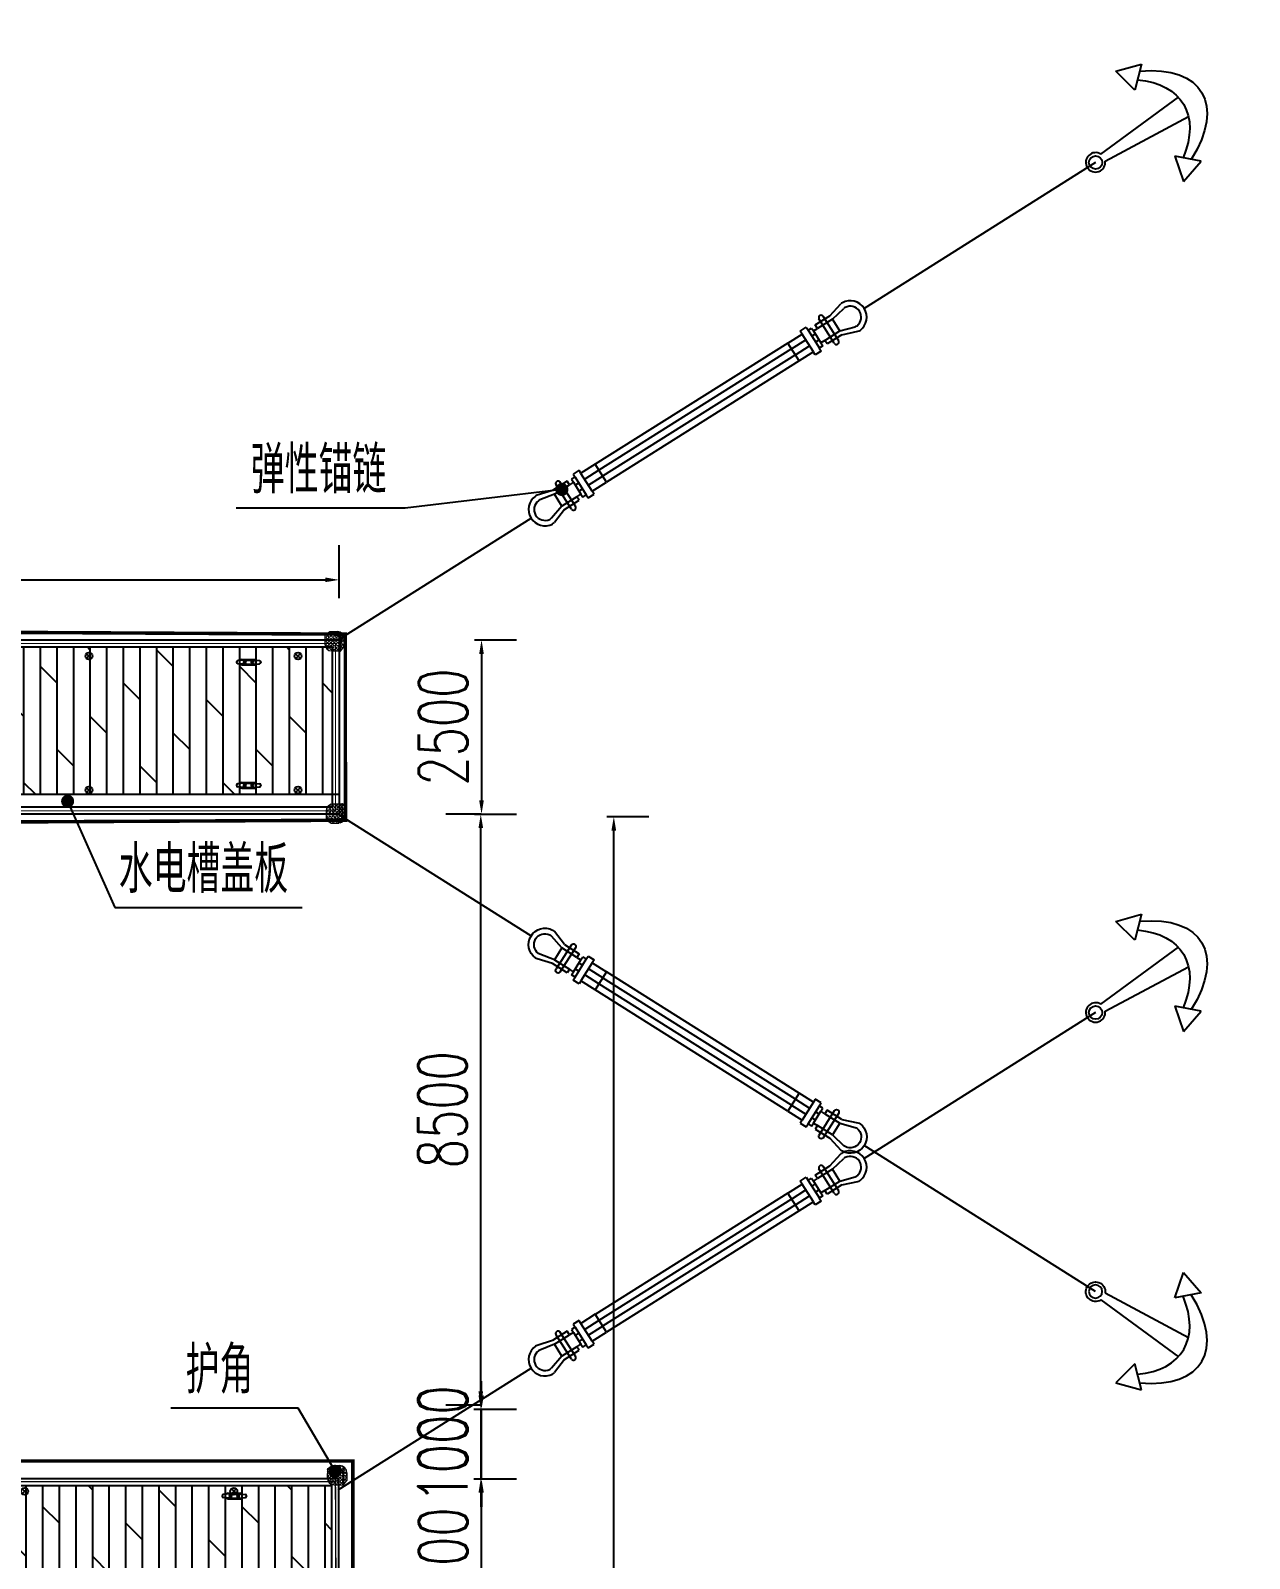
# Model space of a CAD drawing. Extents: x -89702 to 926017, y -610001 to -56924.
# Drawn here: x 83421 to 100908, y -113362 to -91444 of the extents above; entities that cross this region are included whole.
import ezdxf

# ---------------------------------------------------------------- set-up
doc = ezdxf.new("R2010")
doc.units = 0
doc.header["$LTSCALE"] = 10
doc.header["$MEASUREMENT"] = 0
doc.linetypes.add('CENTER', pattern=[2, 1.25, -0.25, 0.25, -0.25])
for name, color, linetype in [('AECOM-园建', 2, 'Continuous'), ('DIM_LEAD', 3, 'Continuous'), ('PUB_TEXT', 7, 'Continuous'), ('W-_ANTICOLLISION防撞措施', 6, 'Continuous'), ('W-PLASTIC_RAILINGS塑木栏杆', 6, 'Continuous'), ('W-STEEL_FRAME钢架', 3, 'Continuous'), ('W-WOOD_FLOOR木地板', 30, 'Continuous'), ('系船栓', 132, 'Continuous')]:
    doc.layers.add(name, color=color, linetype=linetype)
doc.layers.add('护舷', color=40, linetype='Continuous', lineweight=15)
doc.layers.add('护角', color=8, linetype='Continuous', lineweight=9)
doc.styles.get("Standard").update_dxf_attribs({"font": 'gbenor.shx', "bigfont": 'gbcbig.shx'})
doc.styles.add('STANDARD_T3', font='simplex.shx', dxfattribs={"width": 0.7, "bigfont": 'gbcbig.shx'})
doc.dimstyles.new('W&&200', dxfattribs={"dimtxt": 700, "dimasz": 200, "dimexe": 500, "dimexo": 600, "dimgap": 200, "dimtad": 1, "dimdec": 0, "dimzin": 0, "dimdsep": 46, "dimtxsty": 'STANDARD_T3', "dimcen": 0.09, "dimclrd": 1, "dimclre": 1, "dimclrt": 7, "dimazin": 2, "dimtfac": 1, "dimtdec": 0, "dimtix": 1, "dimtmove": 2, "dimatfit": 3, "dimfxl": 0, "dimtolj": 1, "dimtzin": 0, "dimarcsym": 0})

# ---------------------------------------------------------------- blocks, each defined once
blk = doc.blocks.new('*D82')
at = {"layer": 'Defpoints', "color": 0, "transparency": 16777216}
for p in [(87845, -112220), (89891, -112220), (62347, -114720)]:
    blk.add_point(p, dxfattribs=at)
at = {"layer": 'W-WOOD_FLOOR木地板', "color": 1, "lineweight": -2, "transparency": 16777216}
for p, q in [((89791, -112220), (90391, -112220)), ((89891, -114520), (89891, -112420)), ((89791, -114720), (90391, -114720))]:
    blk.add_line(p, q, dxfattribs=at)
at = {"layer": 'W-WOOD_FLOOR木地板', "color": 1, "transparency": 16777216}
for points in [[(89858, -112420), (89924, -112420), (89891, -112220)], [(89858, -114520), (89924, -114520), (89891, -114720)]]:
    blk.add_solid(points, dxfattribs=at)
at = {"layer": 'W-WOOD_FLOOR木地板', "color": 7, "transparency": 16777216, "insert": (89341, -113470), "char_height": 700, "attachment_point": 5, "rotation": 90, "style": 'STANDARD_T3'}
blk.add_mtext('\\A1;2500', dxfattribs=at)
blk = doc.blocks.new('*D83')
at = {"layer": 'Defpoints', "color": 0, "transparency": 16777216}
for p in [(60847, -111220), (89891, -111220), (87845, -112220)]:
    blk.add_point(p, dxfattribs=at)
at = {"layer": 'W-WOOD_FLOOR木地板', "color": 1, "lineweight": -2, "transparency": 16777216}
for p, q in [((89891, -111020), (89891, -110820)), ((89791, -111220), (90391, -111220)), ((89891, -112220), (89891, -111220)), ((89791, -112220), (90391, -112220)), ((89891, -112420), (89891, -112620))]:
    blk.add_line(p, q, dxfattribs=at)
at = {"layer": 'W-WOOD_FLOOR木地板', "color": 1, "transparency": 16777216}
for points in [[(89858, -111020), (89924, -111020), (89891, -111220)], [(89858, -112420), (89924, -112420), (89891, -112220)]]:
    blk.add_solid(points, dxfattribs=at)
at = {"layer": 'W-WOOD_FLOOR木地板', "color": 7, "transparency": 16777216, "insert": (89341, -111720), "char_height": 700, "attachment_point": 5, "rotation": 90, "style": 'STANDARD_T3'}
blk.add_mtext('\\A1;1000', dxfattribs=at)
blk = doc.blocks.new('*D72')
at = {"layer": 'Defpoints', "color": 0, "transparency": 16777216}
for p in [(89880, -102686), (89891, -102686), (89891, -111165)]:
    blk.add_point(p, dxfattribs=at)
at = {"layer": 'W-WOOD_FLOOR木地板', "color": 1, "lineweight": -2, "transparency": 16777216}
for p, q in [((89880, -102686), (89380, -102686)), ((89880, -110965), (89880, -102886)), ((89880, -111165), (89380, -111165))]:
    blk.add_line(p, q, dxfattribs=at)
at = {"layer": 'W-WOOD_FLOOR木地板', "color": 1, "transparency": 16777216}
for points in [[(89847, -102886), (89914, -102886), (89880, -102686)], [(89847, -110965), (89914, -110965), (89880, -111165)]]:
    blk.add_solid(points, dxfattribs=at)
at = {"layer": 'W-WOOD_FLOOR木地板', "color": 7, "transparency": 16777216, "insert": (89330, -106925), "char_height": 700, "attachment_point": 5, "rotation": 90, "style": 'STANDARD_T3'}
blk.add_mtext('\\A1;8500', dxfattribs=at)
blk = doc.blocks.new('*D84')
at = {"layer": 'Defpoints', "color": 0, "transparency": 16777216}
for p in [(87847, -100186), (87847, -102686), (89891, -102686)]:
    blk.add_point(p, dxfattribs=at)
at = {"layer": 'W-WOOD_FLOOR木地板', "color": 1, "lineweight": -2, "transparency": 16777216}
for p, q in [((89791, -100186), (90391, -100186)), ((89891, -100386), (89891, -102486)), ((89791, -102686), (90391, -102686))]:
    blk.add_line(p, q, dxfattribs=at)
at = {"layer": 'W-WOOD_FLOOR木地板', "color": 1, "transparency": 16777216}
for points in [[(89857, -100386), (89924, -100386), (89891, -100186)], [(89857, -102486), (89924, -102486), (89891, -102686)]]:
    blk.add_solid(points, dxfattribs=at)
at = {"layer": 'W-WOOD_FLOOR木地板', "color": 7, "transparency": 16777216, "insert": (89341, -101436), "char_height": 700, "attachment_point": 5, "rotation": 90, "style": 'STANDARD_T3'}
blk.add_mtext('\\A1;2500', dxfattribs=at)
blk = doc.blocks.new('*D86')
at = {"color": 1, "lineweight": -2, "transparency": 16777216}
for p, q in [((65847, -99586), (65847, -98824)), ((87848, -99585), (87848, -98824)), ((66047, -99324), (87648, -99324))]:
    blk.add_line(p, q, dxfattribs=at)
at = {"color": 1, "transparency": 16777216}
for points in [[(66047, -99290), (66047, -99357), (65847, -99324)], [(87648, -99290), (87648, -99357), (87848, -99324)]]:
    blk.add_solid(points, dxfattribs=at)
at = {"layer": 'Defpoints', "color": 0, "transparency": 16777216}
for p in [(87848, -99324), (65847, -100186), (87848, -100185)]:
    blk.add_point(p, dxfattribs=at)
at = {"color": 7, "transparency": 16777216, "insert": (76847, -98774), "char_height": 700, "attachment_point": 5, "style": 'STANDARD_T3'}
blk.add_mtext('\\A1;22000', dxfattribs=at)
blk = doc.blocks.new('A$C1404ab31')
at = {"layer": 'AECOM-园建', "color": 5}
for p, q in [((23004, 3037), (22894, 3512)), ((22894, 3512), (23361, 3370)), ((23361, 3370), (23004, 3037)), ((21855, 2376), (23608, 2503)), ((21855, 2227), (23575, 2103)), ((22978, 1625), (22868, 1150)), ((23335, 1292), (22978, 1625)), ((22868, 1150), (23335, 1292))]:
    blk.add_line(p, q, dxfattribs=at)
at = {"layer": 'AECOM-园建', "color": 7}
for p, q in [((10101, 2523), (9814, 2599)), ((10418, 2523), (10101, 2523)), ((10418, 2446), (10418, 2523)), ((15775, 2443), (15775, 2520)), ((15775, 2520), (16091, 2520)), ((16091, 2520), (16378, 2596)), ((10094, 2446), (9811, 2500)), ((10093, 2446), (10418, 2446)), ((16099, 2443), (15775, 2443)), ((16098, 2443), (16381, 2497)), ((10093, 2190), (9816, 2107)), ((10099, 2112), (9818, 2009)), ((10417, 2189), (10093, 2190)), ((15775, 2110), (15775, 2187)), ((15775, 2187), (16099, 2187)), ((16093, 2110), (15775, 2110)), ((16093, 2110), (16373, 2006)), ((16099, 2187), (16375, 2104))]:
    blk.add_line(p, q, dxfattribs=at)
at = {"layer": 'AECOM-园建', "color": 6}
for p, q in [((10209, 2049), (10209, 2568)), ((10301, 2057), (10299, 2584)), ((15891, 2055), (15893, 2582)), ((15983, 2046), (15983, 2566))]:
    blk.add_line(p, q, dxfattribs=at)
at = {"layer": 'AECOM-园建'}
for p, q in [((10708, 2575), (10580, 2575)), ((10580, 2575), (10580, 2510)), ((10708, 2510), (10708, 2575)), ((15484, 2508), (15484, 2573)), ((15484, 2573), (15613, 2573)), ((15613, 2573), (15613, 2508)), ((5331, 2302), (9500, 2302)), ((10503, 2446), (10417, 2446)), ((10503, 2446), (10502, 2190)), ((10580, 2510), (10503, 2511)), ((10503, 2511), (10503, 2446)), ((10580, 2510), (10579, 2125)), ((10708, 2125), (10707, 2510)), ((11017, 2511), (10708, 2510)), ((15175, 2509), (11015, 2511)), ((15175, 2381), (11015, 2382)), ((15176, 2252), (11015, 2254)), ((11016, 2125), (11017, 2511)), ((15176, 2123), (15175, 2509)), ((15175, 2509), (15484, 2508)), ((15484, 2123), (15485, 2508)), ((15613, 2508), (15689, 2508)), ((15613, 2508), (15613, 2123)), ((15689, 2508), (15690, 2444)), ((15690, 2444), (15689, 2188)), ((15690, 2444), (15775, 2444)), ((21692, 2299), (16692, 2299)), ((10099, 2112), (10417, 2112)), ((10417, 2189), (10502, 2190)), ((10417, 2112), (10417, 2189)), ((10502, 2190), (10502, 2125)), ((10502, 2125), (10580, 2125)), ((10580, 2125), (10580, 2061)), ((10580, 2061), (10708, 2061)), ((10708, 2061), (10708, 2125)), ((10708, 2125), (11016, 2125)), ((15176, 2123), (11016, 2125)), ((15484, 2123), (15176, 2123)), ((15484, 2059), (15484, 2123)), ((15612, 2059), (15484, 2059)), ((15689, 2123), (15612, 2123)), ((15612, 2123), (15612, 2059)), ((15775, 2187), (15689, 2188)), ((15689, 2188), (15689, 2123))]:
    blk.add_line(p, q, dxfattribs=at)
at = {"layer": 'AECOM-园建', "color": 4}
for p, q in [((10093, 2190), (10093, 2446)), ((10503, 2383), (10579, 2383)), ((10503, 2254), (10579, 2254)), ((11015, 2382), (10707, 2382)), ((11016, 2254), (10708, 2254)), ((15175, 2381), (15485, 2381)), ((15176, 2252), (15484, 2252)), ((15690, 2380), (15613, 2380)), ((15689, 2252), (15613, 2252)), ((16099, 2187), (16099, 2443))]:
    blk.add_line(p, q, dxfattribs=at)
at = {"layer": 'AECOM-园建', "color": 5}
blk.add_circle((21692, 2299), 121, dxfattribs=at)
at = {"layer": 'AECOM-园建', "color": 7}
for centre, radius, start, end in [((9800, 2302), 300, 93.2906, 265.3301), ((9789, 2502), 100, 75.19, 93.2906), ((16404, 2499), 100, 86.6579, 104.7584), ((16392, 2299), 300, 274.6184, 86.6579), ((9800, 2302), 200, 94.4761, 262.9659), ((9792, 2402), 100, 79.0739, 94.4761), ((16400, 2399), 100, 85.4723, 100.8746), ((16392, 2299), 200, 276.9826, 85.4723), ((9788, 2203), 100, 262.9659, 286.6022), ((9784, 2103), 100, 265.3301, 290.2049), ((16408, 2100), 100, 249.7436, 274.6184), ((16404, 2200), 100, 253.3463, 276.9826)]:
    blk.add_arc(centre, radius, start, end, dxfattribs=at)
at = {"layer": 'AECOM-园建', "color": 6}
for centre, radius, start, end in [((10254, 2576), 45.7, 10.5638, 190.32), ((15938, 2573), 45.7, 349.6285, 169.3847), ((10255, 2053), 46, 185.0754, 5.0754), ((15937, 2051), 46, 174.8731, 354.8731)]:
    blk.add_arc(centre, radius, start, end, dxfattribs=at)
at = {"layer": 'AECOM-园建', "color": 5}
blk.add_arc((21693, 2302), 178, 24.7518, 335.2482, dxfattribs=at)
at = {"layer": 'AECOM-园建', "color": 5, "extrusion": (0, 0, -1)}
for major_axis, ratio, start_param, end_param in [((2393, 0), 0.561367, 5.641862, 6.962221), ((-2789, 0), 0.481769, 2.390642, 3.92559)]:
    blk.add_ellipse((21227, 2364), major_axis=major_axis, ratio=ratio, start_param=start_param, end_param=end_param, dxfattribs=at)
blk = doc.blocks.new('护角')
at = {"layer": '护角', "linetype": 'Continuous', "lineweight": 0}
h = blk.add_hatch(dxfattribs=at)
h.set_pattern_fill('ANGLE', color=40, scale=5, angle=45)
h.set_pattern_definition([(45, (0, 0), (-24.6957, 24.6957), [25.4, -9.525]), (135, (0, 0), (-24.6957, -24.6957), [25.4, -9.525])])
h.paths.add_polyline_path([(229, 177, 0.414214), (177, 229), (0, 229), (0, 100, 0.414214), (100, 0), (229, 0)])
h.paths.add_polyline_path([(177, 280), (67, 280), (0, 229), (177, 229)])
h.paths.add_polyline_path([(177, 280), (177, 229, -0.414214), (229, 177), (280, 177, 0.414214)])
h.paths.add_polyline_path([(280, 177), (229, 177), (229, 0), (280, 65)])
at = {"layer": '护角', "color": 40, "linetype": 'Continuous', "lineweight": 0}
for p, q in [((0, 229), (67, 280)), ((0, 229), (0, 100)), ((177, 229), (0, 229)), ((67, 280), (177, 280)), ((177, 229), (177, 280)), ((100, 0), (229, 0)), ((229, 177), (229, 0)), ((229, 177), (280, 177)), ((229, 0), (280, 65)), ((280, 177), (280, 65))]:
    blk.add_line(p, q, dxfattribs=at)
at = {"layer": '护角', "color": 1, "linetype": 'CENTER', "ltscale": 0.2}
for p, q in [((224, 229), (235, 229)), ((229, 224), (229, 235))]:
    blk.add_line(p, q, dxfattribs=at)
at = {"layer": '护角', "color": 40, "linetype": 'Continuous', "lineweight": 0}
for centre, radius, start, end in [((177, 177), 103, 0, 90), ((177, 177), 52.2, 0, 90), ((100, 100), 100, 180, 270)]:
    blk.add_arc(centre, radius, start, end, dxfattribs=at)
blk = doc.blocks.new('A$Cfe1adb12')
at = {"layer": '护舷', "rotation": 320.3357902113834}
blk.add_blockref('护角', (0, 179), dxfattribs=at)
blk = doc.blocks.new('*D88')
at = {"layer": 'Defpoints', "color": 0, "transparency": 16777216}
for p in [(60847, -111220), (87845, -112220), (89880, -112220)]:
    blk.add_point(p, dxfattribs=at)
at = {"layer": 'W-WOOD_FLOOR木地板', "color": 1, "lineweight": -2, "transparency": 16777216}
for p, q in [((89880, -111020), (89880, -110820)), ((89780, -111220), (90380, -111220)), ((89880, -111220), (89880, -112220)), ((89780, -112220), (90380, -112220)), ((89880, -112420), (89880, -112620))]:
    blk.add_line(p, q, dxfattribs=at)
at = {"layer": 'W-WOOD_FLOOR木地板', "color": 1, "transparency": 16777216}
for points in [[(89847, -111020), (89914, -111020), (89880, -111220)], [(89847, -112420), (89914, -112420), (89880, -112220)]]:
    blk.add_solid(points, dxfattribs=at)
at = {"layer": 'W-WOOD_FLOOR木地板', "color": 7, "transparency": 16777216, "insert": (89330, -111720), "char_height": 700, "attachment_point": 5, "rotation": 90, "style": 'STANDARD_T3'}
blk.add_mtext('\\A1;1000', dxfattribs=at)
blk = doc.blocks.new('*D76')
at = {"color": 1, "lineweight": -2, "transparency": 16777216}
for p, q in [((91689, -102720), (92289, -102720)), ((91789, -130520), (91789, -102920)), ((91689, -130720), (92289, -130720))]:
    blk.add_line(p, q, dxfattribs=at)
at = {"color": 1, "transparency": 16777216}
for points in [[(91755, -102920), (91822, -102920), (91789, -102720)], [(91755, -130520), (91822, -130520), (91789, -130720)]]:
    blk.add_solid(points, dxfattribs=at)
at = {"layer": 'Defpoints', "color": 0, "transparency": 16777216}
for p in [(60847, -102720), (91789, -102720), (60847, -130720)]:
    blk.add_point(p, dxfattribs=at)
at = {"color": 7, "transparency": 16777216, "insert": (91239, -116720), "char_height": 700, "attachment_point": 5, "rotation": 90, "style": 'STANDARD_T3'}
blk.add_mtext('\\A1;28000', dxfattribs=at)
blk = doc.blocks.new('dimaideng')
for p, q in [((564094, -312860), (564168, -312927)), ((564165, -312857), (564096, -312930))]:
    blk.add_line(p, q)
blk.add_circle((564131, -312893), 50)
blk = doc.blocks.new('*U68')
for p in [(-564131, 313854), (-564131, 311933)]:
    blk.add_blockref('dimaideng', p)
blk = doc.blocks.new('*U69')
at = {"color": 0, "linetype": 'ByBlock', "lineweight": -2, "transparency": 16777216}
for p in [(0, 0), (3000, 0), (6000, 0), (9000, 0), (12000, 0), (15000, 0), (18000, 0), (21000, 0)]:
    blk.add_blockref('*U68', p, dxfattribs=at)
blk = doc.blocks.new('*U54')
for p in [(-564131, 313854), (-564131, 311933)]:
    blk.add_blockref('dimaideng', p)
blk = doc.blocks.new('*U55')
at = {"color": 0, "linetype": 'ByBlock', "lineweight": -2, "transparency": 16777216}
for p in [(0, 0), (3000, 0), (6000, 0), (9000, 0), (12000, 0), (15000, 0), (18000, 0), (21000, 0), (24000, 0)]:
    blk.add_blockref('*U54', p, dxfattribs=at)

msp = doc.modelspace()

# ---------------------------------------------------------------- hatches: boundary and pattern name
at = {"layer": 'W-WOOD_FLOOR木地板'}
h = msp.add_hatch(dxfattribs=at)
h.set_pattern_fill('DOLMIT', color=256, scale=300, angle=90)
h.set_pattern_definition([(90, (30224.17, -641583.38), (-238.12262, 1e-14), []), (135, (30224.2, -641583.4), (-476.2449, -476.2449), [336.7564, -673.512])])
h.paths.add_polyline_path([(87747.6, -102400.7), (87747.6, -100286.2), (65947.3, -100286.2), (65947.3, -102400.7)])
h = msp.add_hatch(dxfattribs=at)
h.set_pattern_fill('DOLMIT', color=256, scale=300, angle=90)
h.set_pattern_definition([(90, (30020.59, -629584.35), (-238.12262, 1e-14), []), (135, (30020.6, -629584.35), (-476.2449, -476.2449), [336.7564, -673.512])])
h.paths.add_polyline_path([(62316.9, -112319.6), (60747.3, -111273.1), (60747.3, -115443.7), (62260.9, -114434.6), (87745.3, -114434.6), (87745.3, -112319.6)])

# ---------------------------------------------------------------- linework, layer by layer
msp.add_lwpolyline([(65847.3, -102400.7), (87847.3, -102400.7)])
at = {"layer": 'DIM_LEAD'}
for p, q in [((91044, -98028), (88796.2, -98294.2)), ((88796.2, -98294.2), (86371.6, -98294.2)), ((83952.9, -102499.7), (84629.8, -104024.3)), ((84629.8, -104024.3), (87316.5, -104024.3)), ((87259.3, -111205.6), (85434.5, -111205.6)), ((87789.3, -112112.1), (87259.3, -111205.6))]:
    msp.add_line(p, q, dxfattribs=at)
at = {"layer": 'DIM_LEAD', "const_width": 93.3}
for points in [[(91090.3, -98022.6, 1), (90997.6, -98033.5, 1)], [(83933.9, -102457.1, 1), (83971.8, -102542.4, 1)], [(87812.9, -112152.4, 1), (87765.8, -112071.8, 1)]]:
    msp.add_lwpolyline(points, format="xyb", close=True, dxfattribs=at)
at = {"layer": 'W-_ANTICOLLISION防撞措施', "color": 5, "const_width": 50}
for points in [[(65649.3, -99985.2), (87936.9, -100102.8), (87938.9, -102772.5), (65649.3, -102885.7)], [(53530.8, -130919.6), (61047.3, -130919.6), (61047.3, -127770.8), (62407.7, -126863.9), (88045.1, -126863.9), (88045.1, -123964.1), (62407.7, -123964.1), (61047.3, -123057.1), (61047.3, -115771.8), (62407.7, -114864.9), (88045.1, -114864.9), (88045.1, -111965.1), (62407.7, -111965.1), (61047.3, -111058.1), (61047.3, -102659.8)]]:
    msp.add_lwpolyline(points, dxfattribs=at)
at = {"layer": 'W-PLASTIC_RAILINGS塑木栏杆', "color": 215, "true_color": 0xa953a0, "const_width": 15}
msp.add_lwpolyline([(65949.3, -100235.2), (87797.6, -100235.2), (87797.6, -102635.7), (65949.3, -102635.7)], dxfattribs=at)
at = {"layer": 'W-PLASTIC_RAILINGS塑木栏杆', "color": 6, "const_width": 20}
msp.add_lwpolyline([(49848.1, -102776), (46384.6, -102755.9, -0.1071759), (44168.9, -106855.4, -0.1451949), (53758.8, -130669.6), (60797.3, -130669.6), (60797.3, -127697.7), (62332, -126679.2), (87795.4, -126669.4), (87781.3, -124260.8), (62332, -124270.5), (60792.5, -123234.8), (60797.3, -115690.3), (62332, -114667.2), (87806.4, -114663.1), (87795.1, -112258.8), (62338.8, -112280.5), (60797.3, -111239.9), (60797.3, -102769.8)], format="xyb", dxfattribs=at)
at = {"layer": 'W-STEEL_FRAME钢架'}
for points in [[(65847.3, -102685.7), (65847.3, -100185.7), (87847.3, -100185.7), (87847.3, -102685.7)], [(65947.3, -102585.7), (65947.3, -100286.2), (87747.6, -100286.2), (87747.6, -102585.7)]]:
    msp.add_lwpolyline(points, close=True, dxfattribs=at)
for points in [[(53713.3, -130719.6), (60847.3, -130719.6), (60847.3, -127719.6), (62347.2, -126719.6), (87845.1, -126719.6), (87845.1, -124219.6), (62347.2, -124219.6), (60847.3, -123219.6), (60847.3, -115719.6), (62347.2, -114719.6), (87845.3, -114719.6), (87845.3, -112219.6), (62347.2, -112219.6), (60847.3, -111219.6), (60847.3, -102719.8), (46327.3, -102719.8, -0.1190009), (44077, -106820.3, -0.1459322)], [(53804.3, -130619.6), (60747.3, -130619.6), (60747.3, -127666), (62316.9, -126619.6), (87745.1, -126619.6), (87745.1, -124319.6), (62316.9, -124319.6), (60747.3, -123273.1), (60747.3, -115666), (62316.9, -114619.6), (87745.3, -114619.6), (87745.3, -112319.6), (62316.9, -112319.6), (60747.3, -111273.1), (60747.3, -102819.8), (46403.5, -102819.8, -0.1149276), (44208.1, -106824.3, -0.144938)]]:
    msp.add_lwpolyline(points, format="xyb", close=True, dxfattribs=at)
at = {"layer": 'W-WOOD_FLOOR木地板'}
msp.add_lwpolyline([(65947.3, -102585.7), (65947.3, -100286.2), (87747.6, -100286.2), (87747.6, -102585.7)], close=True, dxfattribs=at)
at = {"layer": '系船栓'}
for p, q in [((86478.7, -100534.6), (86392.7, -100527.3)), ((86458.7, -100464.6), (86638.7, -100464.6)), ((86458.7, -100544.6), (86638.7, -100544.6)), ((86478.7, -100474.6), (86618.7, -100474.6)), ((86478.7, -100534.6), (86618.7, -100534.6)), ((86618.7, -100534.6), (86704.7, -100527.3)), ((86478.7, -102301.4), (86392.7, -102294.1)), ((86458.7, -102231.4), (86638.7, -102231.4)), ((86458.7, -102311.4), (86638.7, -102311.4)), ((86478.7, -102241.4), (86618.7, -102241.4)), ((86478.7, -102301.4), (86618.7, -102301.4)), ((86618.7, -102301.4), (86704.7, -102294.1)), ((86255.1, -112426.6), (86435.1, -112426.6)), ((86275.1, -112436.6), (86415.1, -112436.6)), ((86275.1, -112496.6), (86189.1, -112489.3)), ((86255.1, -112506.6), (86435.1, -112506.6)), ((86275.1, -112496.6), (86415.1, -112496.6)), ((86415.1, -112496.6), (86501.1, -112489.3))]:
    msp.add_line(p, q, dxfattribs=at)
for points in [[(86478.7, -100474.6), (86392.7, -100481.9)], [(86618.7, -100474.6), (86704.7, -100481.9)], [(86724.2, -100501.4), (86724.2, -100507.9)], [(86478.7, -102241.4), (86392.7, -102248.6)], [(86618.7, -102241.4), (86704.7, -102248.6)], [(86724.2, -102268.1), (86724.2, -102274.6)], [(86275.1, -112436.6), (86189.1, -112443.8)], [(86415.1, -112436.6), (86501.1, -112443.8)], [(86520.6, -112463.3), (86520.6, -112469.8)]]:
    msp.add_lwpolyline(points, dxfattribs=at)
for centre, radius in [((86493.7, -100504.6), 15), ((86493.7, -100504.6), 10), ((86603.7, -100504.6), 15), ((86603.7, -100504.6), 10), ((86493.7, -102271.4), 15), ((86493.7, -102271.4), 10), ((86603.7, -102271.4), 15), ((86603.7, -102271.4), 10), ((86290.1, -112466.6), 15), ((86290.1, -112466.6), 10), ((86400.1, -112466.6), 15), ((86400.1, -112466.6), 10)]:
    msp.add_circle(centre, radius, dxfattribs=at)
for centre, radius, start, end in [((86396.3, -100504.6), 23, 98.95103, 261.04897), ((86464.2, -100504.6), 40.4, 97.81349, 139.58591), ((86464.2, -100504.6), 40.4, 220.41409, 262.18651), ((86633.2, -100504.6), 40.4, 40.41409, 82.18651), ((86633.2, -100504.6), 40.4, 277.81349, 319.58591), ((86701.1, -100504.6), 23, 278.95103, 81.04897), ((86396.3, -102271.4), 23, 98.95103, 261.04897), ((86464.2, -102271.4), 40.4, 97.81349, 139.58591), ((86464.2, -102271.4), 40.4, 220.41409, 262.18651), ((86633.2, -102271.4), 40.4, 40.41409, 82.18651), ((86633.2, -102271.4), 40.4, 277.81349, 319.58591), ((86701.1, -102271.4), 23, 278.95103, 81.04897), ((86260.6, -112466.6), 40.4, 97.81349, 139.58591), ((86429.6, -112466.6), 40.4, 40.41409, 82.18651), ((86192.7, -112466.6), 23, 98.95103, 261.04897), ((86260.6, -112466.6), 40.4, 220.41409, 262.18651), ((86429.6, -112466.6), 40.4, 277.81349, 319.58591), ((86497.6, -112466.6), 23, 278.95103, 81.04897)]:
    msp.add_arc(centre, radius, start, end, dxfattribs=at)

# ---------------------------------------------------------------- block references
at = {"yscale": 0.7850825511532151, "zscale": 0.7850825511532151}
for p, xscale, rotation in [((85257, -103945.8), 0.7850825511532151, 32.2264653176878), ((85257, -98924.9), -0.7850825511532151, 147.7735346823121), ((85257, -116140.3), 0.7850825511532151, 32.2264653176878)]:
    msp.add_blockref('A$C1404ab31', p, dxfattribs=dict(at, xscale=xscale, rotation=rotation))
at = {"rotation": 38.74619952595377}
for p in [(87752.8, -100482.4), (87788.1, -112446.3)]:
    msp.add_blockref('A$Cfe1adb12', p, dxfattribs=at)
for name, p in [('*U69', (66258.1, -101379)), ('*U55', (62336.7, -113359.8))]:
    msp.add_blockref(name, p)
at = {"xscale": -1, "rotation": 141.1010461387452}
msp.add_blockref('A$Cfe1adb12', (87775.8, -102397.7), dxfattribs=at)

# ---------------------------------------------------------------- texts
at = {"layer": 'PUB_TEXT', "color": 7}
for s, p in [('弹性锚链', (86581.6, -98084.2)), ('水电槽盖板', (84686.3, -103814.3)), ('护角', (85644.5, -110995.6))]:
    msp.add_text(s, height=675.18, dxfattribs=at).set_placement(p)

# ---------------------------------------------------------------- dimensions: what is measured, and where the dimension line sits
dim = msp.add_linear_dim(base=(87847.6, -99323.6), p1=(65847.3, -100185.7), p2=(87847.6, -100185.2), angle=180, dimstyle='W&&200')
dim.commit()
dim.dimension.update_dxf_attribs({"geometry": '*D86', "text_midpoint": (76847.5, -98773.6)})
dim = msp.add_linear_dim(base=(91788.8, -102719.8), p1=(60847.3, -130719.6), p2=(60847.4, -102719.8), angle=90, dimstyle='W&&200', override={"dimfxlon": 1})
dim.commit()
dim.dimension.update_dxf_attribs({"geometry": '*D76', "text_midpoint": (91238.8, -116719.7)})
at = {"layer": 'W-WOOD_FLOOR木地板'}
for base, p1, p2, text, picture, middle in [((89890.6, -102685.7), (87847.3, -100185.7), (87847.3, -102685.7), '2500', '*D84', (89340.6, -101435.7)), ((89880.4, -102685.7), (89891, -111165.1), (89891, -102685.7), '8500', '*D72', (89330.4, -106925.4))]:
    dim = msp.add_linear_dim(base=base, p1=p1, p2=p2, angle=90, text=text, dimstyle='W&&200', override={"dimfxlon": 1}, dxfattribs=at)
    dim.commit()
    dim.dimension.update_dxf_attribs({"geometry": picture, "text_midpoint": middle})
for base, p1, p2, picture, middle in [((89891.1, -111219.6), (87845.3, -112219.6), (60847.3, -111219.6), '*D83', (89341.1, -111719.6)), ((89880.5, -112219.6), (60847.3, -111219.6), (87845.3, -112219.6), '*D88', (89330.5, -111719.6)), ((89891.1, -112219.6), (62347.2, -114719.6), (87845.3, -112219.6), '*D82', (89341.1, -113469.6))]:
    dim = msp.add_linear_dim(base=base, p1=p1, p2=p2, angle=90, dimstyle='W&&200', override={"dimfxlon": 1}, dxfattribs=at)
    dim.commit()
    dim.dimension.update_dxf_attribs({"geometry": picture, "text_midpoint": middle})

doc.saveas('drawing.dxf')
